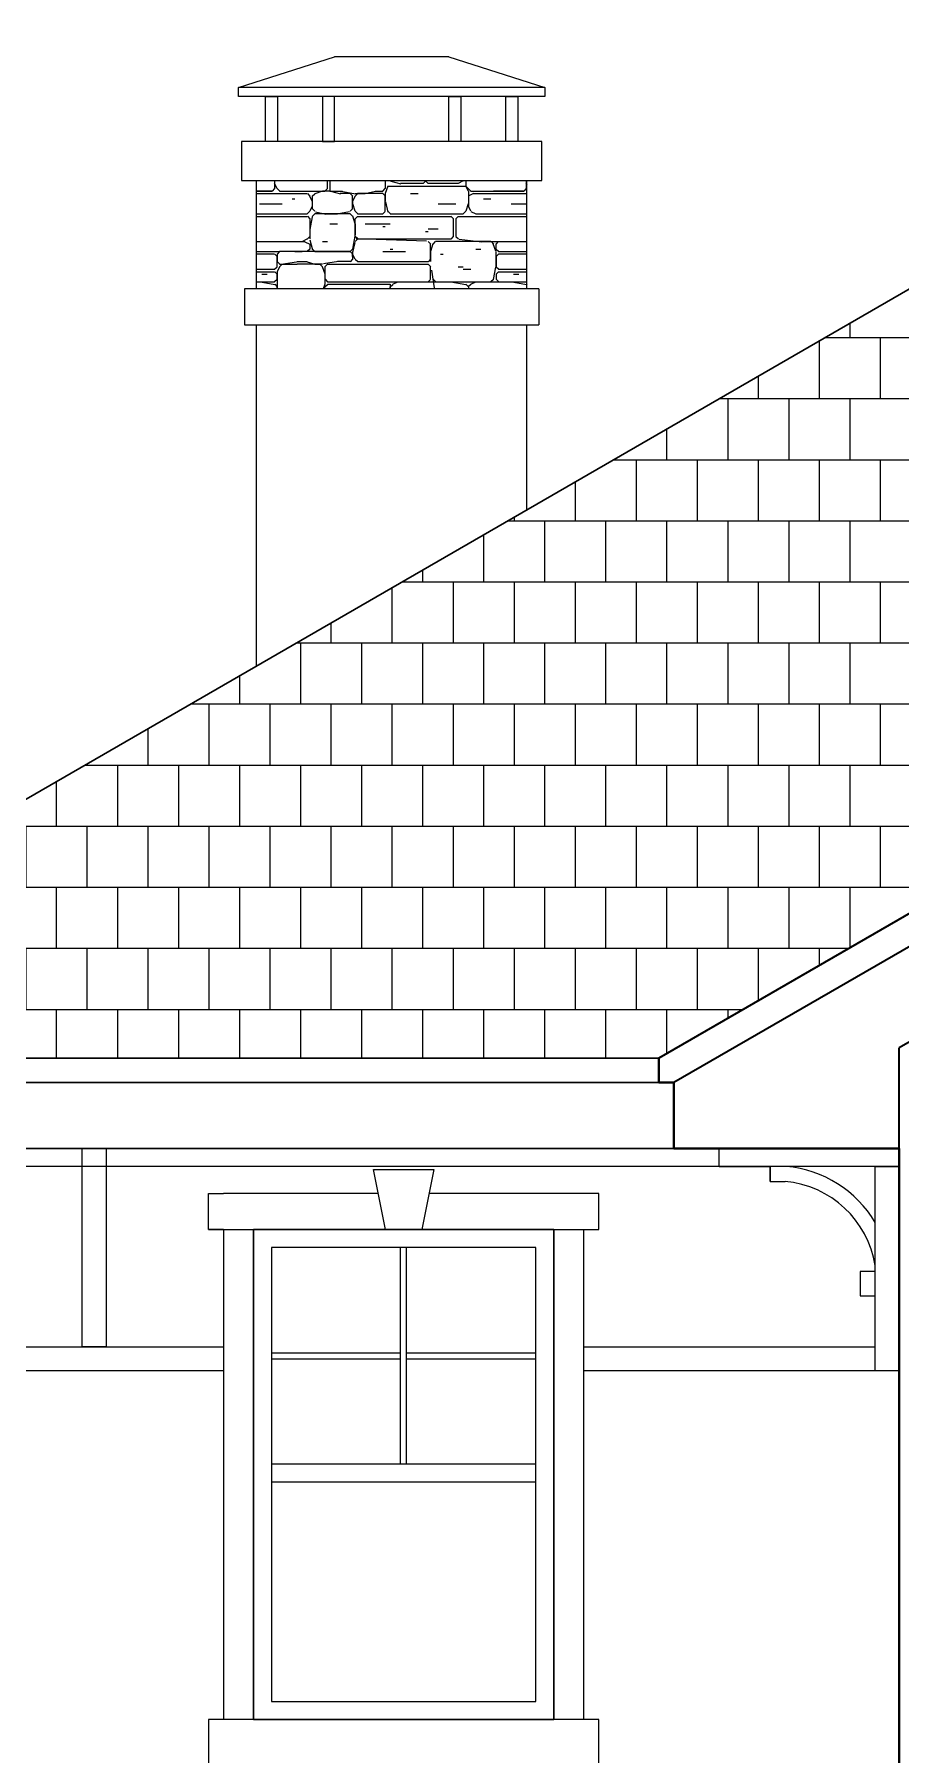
# Model space of a CAD drawing. Extents: x -12289450 to -10763036, y -7834513 to -6150123.
# Drawn here: x -11259048 to -11257433, y -7792170 to -7788965 of the extents above; entities that cross this region are included whole.
import ezdxf

# ---------------------------------------------------------------- set-up
doc = ezdxf.new("R2010")
doc.units = 0
doc.header["$LTSCALE"] = 25
doc.layers.add('008-ШТРИХОВКА', color=252, linetype='Continuous')
doc.layers.add('Крыши', color=7, linetype='Continuous')
for name, color, linetype, lineweight in [('RAZMER', 7, 'Continuous', 9), ('Двери демонтаж', 15, 'Continuous', 9), ('СТЕНЫ', 5, 'Continuous', 40)]:
    doc.layers.add(name, color=color, linetype=linetype, lineweight=lineweight)

msp = doc.modelspace()

# ---------------------------------------------------------------- hatches: boundary and pattern name
at = {"layer": '008-ШТРИХОВКА', "lineweight": 18, "ltscale": 3}
h = msp.add_hatch(dxfattribs=at)
h.set_pattern_fill('AR-B88', color=256, scale=0.56)
h.set_pattern_definition([(0, (-5054498.04, -3568302.02), (0, 113.792), []), (90, (-5054498.037, -3568302.023), (-56.896, 113.792), [113.792, -113.792])])
h.paths.add_polyline_path([(-11256078.3, -7788965.2), (-11256030.2, -7788965.2), (-11255996.8, -7788965.2), (-11255924.7, -7788965.7), (-11252619.8, -7790872.8), (-11255307.8, -7790872.8), (-11256045.7, -7790446.8), (-11256595.8, -7790129.1), (-11257883.8, -7790872.8), (-11258808.3, -7790872.8), (-11259899.8, -7790872.8), (-11257330.6, -7789389.4), (-11256595.8, -7788965.2), (-11256496.5, -7788965.2), (-11256353.2, -7788965.2), (-11256259.8, -7788965.2), (-11256150.8, -7788965.2)])
at = {"layer": 'RAZMER', "lineweight": 0, "ltscale": 4}
h = msp.add_hatch(dxfattribs=at)
h.set_pattern_fill('DSLSTN', color=251, scale=168, style=0, pattern_type=2)
h.set_pattern_definition([(180, (-4780090.76, -3833793.1), (-6e-14, -469.224), [103.22928, -365.99472]), (0, (-4780545.9, -3833811.87), (0, 469.224), [60.99912, -408.22488]), (0, (-4780484.9, -3833835.33), (0, 469.224), [32.84568, -436.37832]), (315, (-4780489.6, -3833830.64), (469.22399, -1e-13), [6.635831, -656.947116]), (270, (-4780489.6, -3833825.95), (469.224, -9e-14), [4.69224, -464.53176]), (270, (-4780489.6, -3833816.56), (469.224, -9e-14), [9.38448, -459.83952]), (225, (-4780484.9, -3833811.87), (-7e-14, -469.22399), [6.635831, -656.947116]), (180, (-4780353.5, -3833811.87), (-6e-14, -469.224), [131.38272, -337.84128]), (135, (-4780348.83, -3833816.56), (-469.22399, 4e-14), [6.635831, -656.947116]), (90, (-4780348.83, -3833821.25), (-469.224, 3e-14), [4.69224, -464.53176]), (180, (-4780353.5, -3833544.4), (-6e-14, -469.224), [197.07408, -272.14992]), (180, (-4780395.75, -3833638.26), (-6e-14, -469.224), [89.15256, -380.07144]), (180, (-4780287.83, -3833427.1), (-6e-14, -469.224), [192.38184, -276.84216]), (225, (-4780212.76, -3833680.5), (-7e-14, -469.22399), [6.635831, -656.947116]), (315, (-4780212.76, -3833680.5), (469.22399, -1e-13), [6.635831, -656.947116]), (45, (-4780344.14, -3833511.57), (4e-14, 469.22399), [6.635831, -656.947116]), (0, (-4780480.2, -3833511.57), (0, 469.224), [136.07496, -333.14904]), (135, (-4780198.68, -3833577.26), (-469.22399, 4e-14), [6.635831, -656.947116]), (180, (-4780123.6, -3833577.26), (-6e-14, -469.224), [75.07584, -394.14816]), (225, (-4780278.45, -3833581.95), (-7e-14, -469.22399), [6.635831, -656.947116]), (180, (-4780118.9, -3833581.95), (-6e-14, -469.224), [159.53616, -309.68784]), (0, (-4780517.75, -3833854.1), (0, 469.224), [9.38448, -459.83952]), (0, (-4780461.44, -3833591.34), (0, 469.224), [4.69224, -464.53176]), (0, (-4780545.9, -3833567.87), (0, 469.224), [28.15344, -441.07056]), (0, (-4780560, -3833558.5), (0, 469.224), [9.38448, -459.83952]), (0, (-4780142.37, -3833492.8), (0, 469.224), [18.76896, -450.45504]), (0, (-4780133, -3833488.1), (0, 469.224), [37.53792, -431.68608]), (0, (-4780461.44, -3833713.33), (0, 469.224), [4.69224, -464.53176]), (0, (-4780522.44, -3833722.7), (0, 469.224), [42.23016, -426.99384]), (0, (-4780574.06, -3833713.33), (0, 469.224), [14.07672, -455.14728]), (0, (-4780151.76, -3833840.02), (0, 469.224), [9.38448, -459.83952]), (0, (-4780142.37, -3833844.7), (0, 469.224), [14.07672, -455.14728]), (0, (-4780184.6, -3833816.56), (0, 469.224), [4.69224, -464.53176]), (0, (-4780118.9, -3833807.2), (0, 469.224), [9.38448, -459.83952]), (0, (-4780405.14, -3833793.1), (0, 469.224), [9.38448, -459.83952]), (0, (-4780391.06, -3833760.26), (0, 469.224), [14.07672, -455.14728]), (0, (-4780278.45, -3833807.2), (0, 469.224), [4.69224, -464.53176]), (0, (-4780292.5, -3833811.87), (0, 469.224), [42.23016, -426.99384]), (0, (-4780212.76, -3833774.33), (0, 469.224), [4.69224, -464.53176]), (0, (-4780208.06, -3833769.64), (0, 469.224), [18.76896, -450.45504]), (0, (-4780292.5, -3833764.95), (0, 469.224), [4.69224, -464.53176]), (0, (-4780325.37, -3833760.26), (0, 469.224), [46.9224, -422.3016]), (0, (-4780189.3, -3833722.7), (0, 469.224), [32.84568, -436.37832]), (0, (-4780240.9, -3833703.95), (0, 469.224), [14.07672, -455.14728]), (0, (-4780367.6, -3833666.4), (0, 469.224), [4.69224, -464.53176]), (0, (-4780320.7, -3833657.03), (0, 469.224), [9.38448, -459.83952]), (0, (-4780316, -3833652.33), (0, 469.224), [9.38448, -459.83952]), (0, (-4780447.37, -3833436.5), (0, 469.224), [4.69224, -464.53176]), (0, (-4780447.37, -3833464.64), (0, 469.224), [28.15344, -441.07056]), (0, (-4780362.9, -3833445.88), (0, 469.224), [9.38448, -459.83952]), (0, (-4780353.5, -3833441.2), (0, 469.224), [37.53792, -431.68608]), (0, (-4780395.75, -3833535.03), (0, 469.224), [9.38448, -459.83952]), (0, (-4780499, -3833525.64), (0, 469.224), [14.07672, -455.14728]), (0, (-4780503.67, -3833520.95), (0, 469.224), [60.99912, -408.22488]), (0, (-4780231.52, -3833544.4), (0, 469.224), [4.69224, -464.53176]), (0, (-4780306.6, -3833535.03), (0, 469.224), [4.69224, -464.53176]), (0, (-4780297.2, -3833539.7), (0, 469.224), [14.07672, -455.14728]), (0, (-4780170.53, -3833610.1), (0, 469.224), [23.4612, -445.7628]), (0, (-4780189.3, -3833605.4), (0, 469.224), [23.4612, -445.7628]), (0, (-4780269.06, -3833614.8), (0, 469.224), [9.38448, -459.83952]), (0, (-4780255, -3833591.34), (0, 469.224), [9.38448, -459.83952]), (0, (-4780259.7, -3833586.64), (0, 469.224), [9.38448, -459.83952]), (0, (-4780353.5, -3833624.2), (0, 469.224), [14.07672, -455.14728]), (0, (-4780423.9, -3833619.5), (0, 469.224), [9.38448, -459.83952]), (0, (-4780428.6, -3833624.2), (0, 469.224), [9.38448, -459.83952]), (0, (-4780466.14, -3833614.8), (0, 469.224), [9.38448, -459.83952]), (270, (-4780489.6, -3833380.2), (469.224, -9e-14), [42.23016, -426.99384]), (243.43495, (-4780484.9, -3833370.8), (1.7e-05, -469.2239954), [10.492168, -1038.72458]), (251.56505, (-4780400.44, -3833403.65), (-3.8e-06, -469.2239928), [14.838167, -1468.978392]), (270, (-4780400.44, -3833384.88), (469.224, -9e-14), [18.76896, -450.45504]), (288.43495, (-4780405.14, -3833370.8), (469.224025, -938.4479968), [14.838167, -1468.978392]), (333.43495, (-4780597.52, -3833736.8), (469.2239954, 1.7e-05), [10.492168, -1038.72458]), (296.56505, (-4780602.21, -3833727.4), (469.224001, -469.22402), [10.492168, -1038.72458]), (270, (-4780602.2, -3833708.64), (469.224, -9e-14), [18.76896, -450.45504]), (206.56505, (-4780592.83, -3833703.95), (-469.22402, -469.224001), [10.492168, -1038.72458]), (26.565051, (-4780597.52, -3833403.65), (469.224012, 469.224009), [10.492168, -1038.72458]), (348.69007, (-4780592.83, -3833441.18), (469.2239957, 2.19e-05), [23.925826, -2368.656528]), (333.43495, (-4780602.21, -3833436.5), (469.2239954, 1.7e-05), [10.492168, -1038.72458]), (270, (-4780602.2, -3833408.34), (469.224, -9e-14), [28.15344, -441.07056]), (225, (-4780597.52, -3833403.65), (-7e-14, -469.22399), [6.635831, -656.947116]), (0, (-4780597.5, -3833699.26), (0, 469.224), [98.53704, -370.68696]), (315, (-4780606.9, -3833689.87), (469.22399, -1e-13), [13.271658, -650.311284]), (270, (-4780606.9, -3833661.7), (469.224, -9e-14), [28.15344, -441.07056]), (243.43495, (-4780602.21, -3833652.33), (1.7e-05, -469.2239954), [10.492168, -1038.72458]), (225, (-4780597.52, -3833647.64), (-7e-14, -469.22399), [6.635831, -656.947116]), (194.03624, (-4780578.75, -3833642.95), (-1407.6720428, -469.22392), [19.346603, -1915.313568]), (0, (-4780395.75, -3833638.26), (0, 469.224), [9.38448, -459.83952]), (0, (-4780522.44, -3833844.7), (0, 469.224), [23.4612, -445.7628]), (0, (-4780545.9, -3833849.4), (0, 469.224), [51.61464, -417.60936]), (45, (-4780545.9, -3833483.4), (4e-14, 469.22399), [13.271658, -650.311284]), (90, (-4780545.9, -3833502.2), (-469.224, 3e-14), [18.76896, -450.45504]), (135, (-4780541.2, -3833506.87), (-469.22399, 4e-14), [6.635831, -656.947116]), (116.56505, (-4780484.9, -3833488.1), (-469.224001, 469.22402), [10.492168, -1038.72458]), (90, (-4780484.9, -3833497.5), (-469.224, 3e-14), [9.38448, -459.83952]), (63.434949, (-4780489.6, -3833506.87), (-9e-06, 469.2239954), [10.492168, -1038.72458]), (288.43495, (-4780189.3, -3833492.8), (469.224025, -938.4479968), [14.838167, -1468.978392]), (270, (-4780189.3, -3833488.1), (469.224, -9e-14), [4.69224, -464.53176]), (243.43495, (-4780184.6, -3833478.72), (1.7e-05, -469.2239954), [10.492168, -1038.72458]), (251.56505, (-4780132.99, -3833722.72), (-3.8e-06, -469.2239928), [14.838167, -1468.978392]), (270, (-4780133, -3833699.26), (469.224, -9e-14), [23.4612, -445.7628]), (296.56505, (-4780137.68, -3833689.87), (469.224001, -469.22402), [10.492168, -1038.72458]), (288.43495, (-4780348.83, -3833722.72), (469.224025, -938.4479968), [14.838167, -1468.978392]), (270, (-4780348.83, -3833718.03), (469.224, -9e-14), [4.69224, -464.53176]), (243.43495, (-4780344.14, -3833708.64), (1.7e-05, -469.2239954), [10.492168, -1038.72458]), (243.43495, (-4780423.9, -3833727.4), (1.7e-05, -469.2239954), [10.492168, -1038.72458]), (270, (-4780423.9, -3833718.03), (469.224, -9e-14), [9.38448, -459.83952]), (296.56505, (-4780428.6, -3833708.64), (469.224001, -469.22402), [10.492168, -1038.72458]), (315, (-4780348.83, -3833488.1), (469.22399, -1e-13), [13.271658, -650.311284]), (63.434949, (-4780428.6, -3833586.64), (-9e-06, 469.2239954), [10.492168, -1038.72458]), (90, (-4780428.6, -3833596.03), (-469.224, 3e-14), [9.38448, -459.83952]), (135, (-4780419.2, -3833605.4), (-469.22399, 4e-14), [13.271658, -650.311284]), (90, (-4780109.53, -3833628.87), (-469.224, 3e-14), [42.23016, -426.99384]), (45, (-4780114.22, -3833633.57), (4e-14, 469.22399), [6.635831, -656.947116]), (270, (-4780137.7, -3833642.95), (469.224, -9e-14), [32.84568, -436.37832]), (270, (-4780212.76, -3833642.95), (469.224, -9e-14), [37.53792, -431.68608]), (108.43495, (-4780081.37, -3833811.87), (-469.224025, 938.4479968), [14.838167, -1468.978392]), (90, (-4780081.37, -3833840.02), (-469.224, 3e-14), [28.15344, -441.07056]), (78.690068, (-4780086.065, -3833863.485), (-5.5e-06, 469.2239957), [23.925826, -2368.656528]), (278.1301, (-4780203.37, -3833830.64), (469.22387533, -2815.34394203), [33.179148, -3284.735664]), (270, (-4780203.37, -3833811.87), (469.224, -9e-14), [18.76896, -450.45504]), (251.56505, (-4780198.68, -3833797.8), (-3.8e-06, -469.2239928), [14.838167, -1468.978392]), (333.43495, (-4780437.98, -3833793.1), (469.2239954, 1.7e-05), [10.492168, -1038.72458]), (180, (-4780433.3, -3833811.87), (-6e-14, -469.224), [32.84568, -436.37832]), (0, (-4780484.9, -3833610.1), (0, 469.224), [192.38184, -276.84216]), (180, (-4780405.14, -3833835.33), (-6e-14, -469.224), [46.9224, -422.3016]), (189.46232, (-4780376.98, -3833830.64), (-2346.119932, -469.2238967), [28.541784, -2825.636352]), (180, (-4780353.5, -3833830.64), (-6e-14, -469.224), [23.4612, -445.7628]), (0, (-4780391.06, -3833811.87), (0, 469.224), [14.07672, -455.14728]), (0, (-4780456.75, -3833811.87), (0, 469.224), [14.07672, -455.14728]), (180, (-4780536.5, -3833642.95), (-6e-14, -469.224), [42.23016, -426.99384]), (90, (-4780489.6, -3833638.26), (-469.224, 3e-14), [28.15344, -441.07056]), (63.434949, (-4780494.3, -3833647.64), (-9e-06, 469.2239954), [10.492168, -1038.72458]), (0, (-4780508.37, -3833647.64), (0, 469.224), [14.07672, -455.14728]), (350.53768, (-4780536.52, -3833642.95), (469.2239954, 2.03e-05), [28.541784, -2825.636352]), (0, (-4780522.44, -3833647.64), (0, 469.224), [23.4612, -445.7628]), (350.53768, (-4780550.6, -3833642.95), (469.2239954, 2.03e-05), [28.541784, -2825.636352]), (350.53768, (-4780165.83, -3833398.95), (469.2239954, 2.03e-05), [28.541784, -2825.636352]), (0, (-4780264.37, -3833398.95), (0, 469.224), [98.53704, -370.68696]), (26.565051, (-4780273.75, -3833403.65), (469.224012, 469.224009), [10.492168, -1038.72458]), (0, (-4780395.75, -3833403.65), (0, 469.224), [117.306, -351.918]), (0, (-4780419.2, -3833366.1), (0, 469.224), [9.38448, -459.83952]), (341.56505, (-4780433.29, -3833361.42), (469.2239928, -3.8e-06), [14.838167, -1468.978392]), (0, (-4780452.06, -3833361.4), (0, 469.224), [18.76896, -450.45504]), (9.4623222, (-4780480.21, -3833366.11), (2346.119914, 469.2239868), [28.541784, -2825.636352]), (348.69007, (-4780517.75, -3833398.95), (469.2239957, 2.19e-05), [23.925826, -2368.656528]), (0, (-4780588.13, -3833398.95), (0, 469.224), [70.3836, -398.8404]), (8.1301023, (-4780527.135, -3833445.876), (2815.3439232, 469.22398835), [33.179148, -3284.735664]), (0, (-4780569.37, -3833445.88), (0, 469.224), [42.23016, -426.99384]), (281.30993, (-4780489.6, -3833455.26), (469.2239304, -1876.8960738), [23.925826, -2368.656528]), (270, (-4780489.6, -3833441.2), (469.224, -9e-14), [14.07672, -455.14728]), (243.43495, (-4780484.9, -3833431.8), (1.7e-05, -469.2239954), [10.492168, -1038.72458]), (0, (-4780334.75, -3833422.4), (0, 469.224), [28.15344, -441.07056]), (0, (-4780452.06, -3833422.4), (0, 469.224), [23.4612, -445.7628]), (0, (-4780297.2, -3833483.4), (0, 469.224), [9.38448, -459.83952]), (9.4623222, (-4780325.37, -3833488.106), (2346.119914, 469.2239868), [28.541784, -2825.636352]), (0, (-4780438, -3833488.1), (0, 469.224), [112.61376, -356.61024]), (0, (-4780438, -3833488.1), (0, 469.224), [32.84568, -436.37832]), (353.65981, (-4780480.213, -3833483.414), (469.2239883, 1.69e-05), [42.49004, -4206.514032]), (180, (-4780123.6, -3833469.34), (-6e-14, -469.224), [154.84392, -314.38008]), (0, (-4780278.45, -3833445.88), (0, 469.224), [154.84392, -314.38008]), (0, (-4780198.7, -3833544.4), (0, 469.224), [103.22928, -365.99472]), (0, (-4780198.7, -3833516.26), (0, 469.224), [103.22928, -365.99472]), (0, (-4780264.37, -3833516.26), (0, 469.224), [65.69136, -403.53264]), (333.43495, (-4780273.75, -3833511.57), (469.2239954, 1.7e-05), [10.492168, -1038.72458]), (348.69007, (-4780217.45, -3833469.34), (469.2239957, 2.19e-05), [23.925826, -2368.656528]), (14.036243, (-4780273.75, -3833474.03), (1407.6720182, 469.2239937), [19.346603, -1915.313568]), (180, (-4780428.6, -3833633.57), (-6e-14, -469.224), [37.53792, -431.68608]), (0, (-4780550.6, -3833516.26), (0, 469.224), [197.07408, -272.14992]), (0, (-4780405.14, -3833549.1), (0, 469.224), [28.15344, -441.07056]), (0, (-4780480.2, -3833605.4), (0, 469.224), [46.9224, -422.3016]), (165.96376, (-4780550.6, -3833610.1), (-469.2239836, -3.41e-05), [19.346603, -1915.313568]), (180, (-4780517.75, -3833610.1), (-6e-14, -469.224), [32.84568, -436.37832]), (187.12502, (-4780480.213, -3833605.41), (-3284.56800684, -469.22421158), [37.83005, -3745.174776]), (0, (-4780569.37, -3833549.1), (0, 469.224), [136.07496, -333.14904]), (0, (-4780395.75, -3833868.2), (0, 469.224), [187.6896, -281.5344]), (0, (-4780250.3, -3833830.64), (0, 469.224), [23.4612, -445.7628]), (0, (-4780395.75, -3833835.33), (0, 469.224), [187.6896, -281.5344]), (296.56505, (-4780348.83, -3833816.56), (469.224001, -469.22402), [10.492168, -1038.72458]), (270, (-4780348.83, -3833811.87), (469.224, -9e-14), [4.69224, -464.53176]), (255.96376, (-4780344.14, -3833793.1), (3.41e-05, -469.2239836), [19.346603, -1915.313568]), (0, (-4780339.45, -3833788.4), (0, 469.224), [173.61288, -295.61112]), (284.03624, (-4780287.83, -3833718.03), (469.22392, -1407.6720428), [19.346603, -1915.313568]), (270, (-4780287.83, -3833703.95), (469.224, -9e-14), [14.07672, -455.14728]), (251.56505, (-4780283.14, -3833689.87), (-3.8e-06, -469.2239928), [14.838167, -1468.978392]), (0, (-4780339.45, -3833746.2), (0, 469.224), [173.61288, -295.61112]), (180, (-4780151.76, -3833685.2), (-6e-14, -469.224), [56.30688, -412.91712]), (206.56505, (-4780142.37, -3833680.49), (-469.22402, -469.224001), [10.492168, -1038.72458]), (315, (-4780287.83, -3833671.1), (469.22399, -1e-13), [6.635831, -656.947116]), (270, (-4780287.83, -3833661.7), (469.224, -9e-14), [9.38448, -459.83952]), (243.43495, (-4780283.14, -3833642.95), (1.7e-05, -469.2239954), [10.492168, -1038.72458]), (135, (-4780212.76, -3833647.64), (-469.22399, 4e-14), [13.271658, -650.311284]), (165.96376, (-4780259.68, -3833685.18), (-469.2239836, -3.41e-05), [19.346603, -1915.313568]), (180, (-4780217.45, -3833685.2), (-6e-14, -469.224), [42.23016, -426.99384]), (0, (-4780283.14, -3833689.87), (0, 469.224), [145.45944, -323.76456]), (26.565051, (-4780442.68, -3833793.1), (469.224012, 469.224009), [10.492168, -1038.72458]), (0, (-4780461.44, -3833793.1), (0, 469.224), [18.76896, -450.45504]), (0, (-4780578.75, -3833793.1), (0, 469.224), [46.9224, -422.3016]), (353.65981, (-4780620.98, -3833788.41), (469.2239883, 1.69e-05), [42.49004, -4206.514032]), (0, (-4780621, -3833746.2), (0, 469.224), [187.6896, -281.5344]), (0, (-4780588.13, -3833741.5), (0, 469.224), [154.84392, -314.38008]), (0, (-4780592.83, -3833703.95), (0, 469.224), [159.53616, -309.68784]), (260.53768, (-4780344.14, -3833779.025), (2.03e-05, -469.2239954), [28.541784, -2825.636352]), (270, (-4780344.14, -3833760.26), (469.224, -9e-14), [18.76896, -450.45504]), (288.43495, (-4780348.83, -3833746.18), (469.224025, -938.4479968), [14.838167, -1468.978392]), (284.03624, (-4780428.6, -3833788.41), (469.22392, -1407.6720428), [19.346603, -1915.313568]), (270, (-4780428.6, -3833769.64), (469.224, -9e-14), [18.76896, -450.45504]), (258.69007, (-4780423.91, -3833746.18), (2.19e-05, -469.2239957), [23.925826, -2368.656528]), (45, (-4780353.52, -3833736.8), (4e-14, 469.22399), [6.635831, -656.947116]), (11.309932, (-4780376.98, -3833741.49), (1876.8960574, 469.223996), [23.925826, -2368.656528]), (0, (-4780400.44, -3833741.5), (0, 469.224), [23.4612, -445.7628]), (345.96376, (-4780419.21, -3833736.8), (469.2239836, 3.41e-05), [19.346603, -1915.313568]), (198.43495, (-4780405.14, -3833699.26), (-938.4479968, -469.224025), [14.838167, -1468.978392]), (180, (-4780391.06, -3833699.26), (-6e-14, -469.224), [14.07672, -455.14728]), (165.96376, (-4780372.29, -3833703.95), (-469.2239836, -3.41e-05), [19.346603, -1915.313568]), (180, (-4780353.5, -3833703.95), (-6e-14, -469.224), [18.76896, -450.45504]), (0, (-4780405.14, -3833699.26), (0, 469.224), [4.69224, -464.53176]), (0, (-4780484.9, -3833699.26), (0, 469.224), [84.46032, -384.76368]), (345.96376, (-4780419.21, -3833657.03), (469.2239836, 3.41e-05), [19.346603, -1915.313568]), (0, (-4780461.44, -3833657.03), (0, 469.224), [42.23016, -426.99384]), (11.309932, (-4780484.905, -3833661.72), (1876.8960574, 469.223996), [23.925826, -2368.656528]), (296.56505, (-4780494.3, -3833685.18), (469.224001, -469.22402), [10.492168, -1038.72458]), (270, (-4780494.3, -3833680.5), (469.224, -9e-14), [4.69224, -464.53176]), (251.56505, (-4780489.6, -3833666.41), (-3.8e-06, -469.2239928), [14.838167, -1468.978392]), (270, (-4780391.06, -3833642.95), (469.224, -9e-14), [56.30688, -412.91712]), (351.8699, (-4780428.6, -3833633.565), (469.22399433, 2.213e-05), [33.179148, -3284.735664]), (0, (-4780452.06, -3833633.57), (0, 469.224), [23.4612, -445.7628]), (0, (-4780306.6, -3833699.26), (0, 469.224), [14.07672, -455.14728]), (14.036243, (-4780325.37, -3833703.95), (1407.6720182, 469.2239937), [19.346603, -1915.313568]), (0, (-4780344.14, -3833703.95), (0, 469.224), [18.76896, -450.45504]), (348.69007, (-4780367.6, -3833699.26), (469.2239957, 2.19e-05), [23.925826, -2368.656528]), (0, (-4780391.06, -3833699.26), (0, 469.224), [23.4612, -445.7628]), (180, (-4780292.5, -3833638.26), (-6e-14, -469.224), [93.8448, -375.3792]), (14.036243, (-4780132.99, -3833638.26), (1407.6720182, 469.2239937), [19.346603, -1915.313568]), (0, (-4780250.3, -3833638.26), (0, 469.224), [117.306, -351.918]), (243.43495, (-4780203.37, -3833558.49), (1.7e-05, -469.2239954), [10.492168, -1038.72458]), (270, (-4780203.37, -3833544.4), (469.224, -9e-14), [14.07672, -455.14728]), (281.30993, (-4780208.06, -3833520.95), (469.2239304, -1876.8960738), [23.925826, -2368.656528]), (296.56505, (-4780348.83, -3833558.49), (469.224001, -469.22402), [10.492168, -1038.72458]), (270, (-4780348.83, -3833535.03), (469.224, -9e-14), [23.4612, -445.7628]), (251.56505, (-4780344.14, -3833520.95), (-3.8e-06, -469.2239928), [14.838167, -1468.978392]), (0, (-4780344.14, -3833520.95), (0, 469.224), [136.07496, -333.14904]), (0, (-4780339.45, -3833572.57), (0, 469.224), [126.69048, -342.53352]), (26.565051, (-4780123.6, -3833577.26), (469.224012, 469.224009), [10.492168, -1038.72458]), (333.43495, (-4780118.9, -3833581.95), (469.2239954, 1.7e-05), [10.492168, -1038.72458]), (90, (-4780283.14, -3833591.34), (-469.224, 3e-14), [4.69224, -464.53176]), (75.963757, (-4780287.83, -3833610.1), (-9.5e-06, 469.2239836), [19.346603, -1915.313568]), (90, (-4780287.83, -3833638.26), (-469.224, 3e-14), [28.15344, -441.07056]), (0, (-4780423.9, -3833577.26), (0, 469.224), [131.38272, -337.84128]), (0, (-4780405.14, -3833572.57), (0, 469.224), [23.4612, -445.7628]), (180, (-4780353.5, -3833572.57), (-6e-14, -469.224), [70.3836, -398.8404]), (225, (-4780348.83, -3833567.87), (-7e-14, -469.22399), [6.635831, -656.947116]), (270, (-4780348.83, -3833553.8), (469.224, -9e-14), [14.07672, -455.14728]), (315, (-4780353.52, -3833549.1), (469.22399, -1e-13), [6.635831, -656.947116]), (0, (-4780423.9, -3833549.1), (0, 469.224), [70.3836, -398.8404]), (45, (-4780428.6, -3833553.8), (4e-14, 469.22399), [6.635831, -656.947116]), (90, (-4780428.6, -3833567.87), (-469.224, 3e-14), [14.07672, -455.14728]), (135, (-4780423.9, -3833572.57), (-469.22399, 4e-14), [6.635831, -656.947116]), (26.565051, (-4780301.9, -3833638.26), (469.224012, 469.224009), [10.492168, -1038.72458]), (0, (-4780325.37, -3833638.26), (0, 469.224), [23.4612, -445.7628]), (0, (-4780484.9, -3833633.57), (0, 469.224), [18.76896, -450.45504]), (180, (-4780292.5, -3833605.4), (-6e-14, -469.224), [126.69048, -342.53352]), (180, (-4780114.2, -3833549.1), (-6e-14, -469.224), [84.46032, -384.76368]), (225, (-4780348.83, -3833825.95), (-7e-14, -469.22399), [6.635831, -656.947116]), (45, (-4780494.3, -3833844.7), (4e-14, 469.22399), [6.635831, -656.947116]), (315, (-4780494.3, -3833816.56), (469.22399, -1e-13), [6.635831, -656.947116]), (45, (-4780550.6, -3833821.25), (4e-14, 469.22399), [6.635831, -656.947116]), (315, (-4780550.6, -3833840.02), (469.22399, -1e-13), [6.635831, -656.947116]), (45, (-4780550.6, -3833854.1), (4e-14, 469.22399), [6.635831, -656.947116]), (315, (-4780550.6, -3833863.5), (469.22399, -1e-13), [6.635831, -656.947116]), (225, (-4780489.6, -3833863.5), (-7e-14, -469.22399), [6.635831, -656.947116]), (315, (-4780494.3, -3833849.4), (469.22399, -1e-13), [6.635831, -656.947116]), (315, (-4780400.44, -3833863.5), (469.22399, -1e-13), [6.635831, -656.947116]), (45, (-4780400.44, -3833840.02), (4e-14, 469.22399), [6.635831, -656.947116]), (225, (-4780086.06, -3833863.5), (-7e-14, -469.22399), [6.635831, -656.947116]), (315, (-4780090.76, -3833793.1), (469.22399, -1e-13), [6.635831, -656.947116]), (45, (-4780198.68, -3833797.8), (4e-14, 469.22399), [6.635831, -656.947116]), (315, (-4780198.68, -3833863.5), (469.22399, -1e-13), [6.635831, -656.947116]), (225, (-4780203.37, -3833863.5), (-7e-14, -469.22399), [6.635831, -656.947116]), (315, (-4780208.06, -3833835.33), (469.22399, -1e-13), [6.635831, -656.947116]), (225, (-4780203.37, -3833825.95), (-7e-14, -469.22399), [6.635831, -656.947116]), (315, (-4780208.06, -3833793.1), (469.22399, -1e-13), [6.635831, -656.947116]), (315, (-4780344.14, -3833825.95), (469.22399, -1e-13), [6.635831, -656.947116]), (45, (-4780344.14, -3833793.1), (4e-14, 469.22399), [6.635831, -656.947116]), (45, (-4780353.52, -3833811.87), (4e-14, 469.22399), [6.635831, -656.947116]), (315, (-4780423.9, -3833807.18), (469.22399, -1e-13), [6.635831, -656.947116]), (225, (-4780428.6, -3833807.18), (-7e-14, -469.22399), [6.635831, -656.947116]), (315, (-4780550.6, -3833807.18), (469.22399, -1e-13), [6.635831, -656.947116]), (45, (-4780550.6, -3833797.8), (4e-14, 469.22399), [6.635831, -656.947116]), (135, (-4780339.45, -3833788.4), (-469.22399, 4e-14), [6.635831, -656.947116]), (225, (-4780161.14, -3833783.72), (-7e-14, -469.22399), [6.635831, -656.947116]), (315, (-4780165.83, -3833746.18), (469.22399, -1e-13), [6.635831, -656.947116]), (45, (-4780344.14, -3833750.87), (4e-14, 469.22399), [6.635831, -656.947116]), (315, (-4780353.52, -3833741.5), (469.22399, -1e-13), [6.635831, -656.947116]), (315, (-4780353.52, -3833703.95), (469.22399, -1e-13), [6.635831, -656.947116]), (45, (-4780423.9, -3833708.64), (4e-14, 469.22399), [6.635831, -656.947116]), (315, (-4780423.9, -3833732.1), (469.22399, -1e-13), [6.635831, -656.947116]), (45, (-4780423.9, -3833746.18), (4e-14, 469.22399), [6.635831, -656.947116]), (225, (-4780428.6, -3833783.72), (-7e-14, -469.22399), [6.635831, -656.947116]), (315, (-4780625.67, -3833783.72), (469.22399, -1e-13), [6.635831, -656.947116]), (225, (-4780620.98, -3833746.18), (-7e-14, -469.22399), [6.635831, -656.947116]), (315, (-4780433.3, -3833746.18), (469.22399, -1e-13), [6.635831, -656.947116]), (225, (-4780428.6, -3833736.8), (-7e-14, -469.22399), [6.635831, -656.947116]), (315, (-4780433.3, -3833703.95), (469.22399, -1e-13), [6.635831, -656.947116]), (225, (-4780494.3, -3833694.56), (-7e-14, -469.22399), [6.635831, -656.947116]), (315, (-4780498.98, -3833647.64), (469.22399, -1e-13), [6.635831, -656.947116]), (45, (-4780574.06, -3833614.8), (4e-14, 469.22399), [6.635831, -656.947116]), (315, (-4780574.06, -3833638.26), (469.22399, -1e-13), [6.635831, -656.947116]), (45, (-4780391.06, -3833642.95), (4e-14, 469.22399), [6.635831, -656.947116]), (45, (-4780400.44, -3833699.26), (4e-14, 469.22399), [6.635831, -656.947116]), (315, (-4780489.6, -3833694.56), (469.22399, -1e-13), [6.635831, -656.947116]), (45, (-4780489.6, -3833666.4), (4e-14, 469.22399), [6.635831, -656.947116]), (315, (-4780400.44, -3833661.72), (469.22399, -1e-13), [6.635831, -656.947116]), (225, (-4780391.06, -3833652.33), (-7e-14, -469.22399), [6.635831, -656.947116]), (315, (-4780395.75, -3833638.26), (469.22399, -1e-13), [6.635831, -656.947116]), (315, (-4780489.6, -3833652.33), (469.22399, -1e-13), [6.635831, -656.947116]), (45, (-4780489.6, -3833642.95), (4e-14, 469.22399), [6.635831, -656.947116]), (315, (-4780489.6, -3833628.87), (469.22399, -1e-13), [6.635831, -656.947116]), (45, (-4780489.6, -3833614.8), (4e-14, 469.22399), [6.635831, -656.947116]), (315, (-4780292.52, -3833610.1), (469.22399, -1e-13), [6.635831, -656.947116]), (225, (-4780287.83, -3833628.87), (-7e-14, -469.22399), [6.635831, -656.947116]), (315, (-4780292.52, -3833638.26), (469.22399, -1e-13), [6.635831, -656.947116]), (45, (-4780292.52, -3833699.26), (4e-14, 469.22399), [6.635831, -656.947116]), (45, (-4780292.52, -3833741.5), (4e-14, 469.22399), [6.635831, -656.947116]), (315, (-4780344.14, -3833736.8), (469.22399, -1e-13), [6.635831, -656.947116]), (45, (-4780344.14, -3833708.64), (4e-14, 469.22399), [6.635831, -656.947116]), (315, (-4780292.52, -3833703.95), (469.22399, -1e-13), [6.635831, -656.947116]), (135, (-4780278.45, -3833741.5), (-469.22399, 4e-14), [6.635831, -656.947116]), (225, (-4780137.68, -3833736.8), (-7e-14, -469.22399), [6.635831, -656.947116]), (315, (-4780283.14, -3833675.8), (469.22399, -1e-13), [6.635831, -656.947116]), (45, (-4780283.14, -3833642.95), (4e-14, 469.22399), [6.635831, -656.947116]), (45, (-4780142.37, -3833680.5), (4e-14, 469.22399), [6.635831, -656.947116]), (45, (-4780212.76, -3833642.95), (4e-14, 469.22399), [6.635831, -656.947116]), (315, (-4780142.37, -3833638.26), (469.22399, -1e-13), [6.635831, -656.947116]), (135, (-4780109.53, -3833553.8), (-469.22399, 4e-14), [6.635831, -656.947116]), (45, (-4780114.22, -3833572.57), (4e-14, 469.22399), [6.635831, -656.947116]), (225, (-4780287.83, -3833600.72), (-7e-14, -469.22399), [6.635831, -656.947116]), (315, (-4780292.52, -3833577.26), (469.22399, -1e-13), [6.635831, -656.947116]), (135, (-4780090.76, -3833520.95), (-469.22399, 4e-14), [6.635831, -656.947116]), (45, (-4780095.45, -3833544.4), (4e-14, 469.22399), [6.635831, -656.947116]), (315, (-4780203.37, -3833539.72), (469.22399, -1e-13), [6.635831, -656.947116]), (45, (-4780203.37, -3833520.95), (4e-14, 469.22399), [6.635831, -656.947116]), (45, (-4780203.37, -3833553.8), (4e-14, 469.22399), [6.635831, -656.947116]), (225, (-4780208.06, -3833567.87), (-7e-14, -469.22399), [6.635831, -656.947116]), (315, (-4780344.14, -3833567.87), (469.22399, -1e-13), [6.635831, -656.947116]), (225, (-4780428.6, -3833600.72), (-7e-14, -469.22399), [6.635831, -656.947116]), (315, (-4780574.06, -3833600.72), (469.22399, -1e-13), [6.635831, -656.947116]), (45, (-4780574.06, -3833553.8), (4e-14, 469.22399), [6.635831, -656.947116]), (315, (-4780433.3, -3833549.1), (469.22399, -1e-13), [6.635831, -656.947116]), (225, (-4780348.83, -3833539.72), (-7e-14, -469.22399), [6.635831, -656.947116]), (315, (-4780353.52, -3833516.26), (469.22399, -1e-13), [6.635831, -656.947116]), (315, (-4780555.3, -3833539.72), (469.22399, -1e-13), [6.635831, -656.947116]), (225, (-4780550.6, -3833516.26), (-7e-14, -469.22399), [6.635831, -656.947116]), (315, (-4780583.44, -3833464.64), (469.22399, -1e-13), [6.635831, -656.947116]), (45, (-4780583.44, -3833450.57), (4e-14, 469.22399), [6.635831, -656.947116]), (315, (-4780494.3, -3833403.65), (469.22399, -1e-13), [6.635831, -656.947116]), (225, (-4780489.6, -3833436.5), (-7e-14, -469.22399), [6.635831, -656.947116]), (315, (-4780494.3, -3833445.88), (469.22399, -1e-13), [6.635831, -656.947116]), (225, (-4780489.6, -3833464.64), (-7e-14, -469.22399), [6.635831, -656.947116]), (315, (-4780541.2, -3833506.87), (469.22399, -1e-13), [6.635831, -656.947116]), (225, (-4780489.6, -3833506.87), (-7e-14, -469.22399), [6.635831, -656.947116]), (315, (-4780494.3, -3833474.03), (469.22399, -1e-13), [6.635831, -656.947116]), (315, (-4780484.9, -3833506.87), (469.22399, -1e-13), [6.635831, -656.947116]), (45, (-4780484.9, -3833492.8), (4e-14, 469.22399), [6.635831, -656.947116]), (315, (-4780348.83, -3833488.1), (469.22399, -1e-13), [6.635831, -656.947116]), (315, (-4780339.45, -3833511.57), (469.22399, -1e-13), [6.635831, -656.947116]), (45, (-4780339.45, -3833492.8), (4e-14, 469.22399), [6.635831, -656.947116]), (225, (-4780278.45, -3833511.57), (-7e-14, -469.22399), [6.635831, -656.947116]), (315, (-4780283.14, -3833488.1), (469.22399, -1e-13), [6.635831, -656.947116]), (315, (-4780278.45, -3833506.87), (469.22399, -1e-13), [6.635831, -656.947116]), (225, (-4780189.3, -3833506.87), (-7e-14, -469.22399), [13.271658, -650.311284]), (315, (-4780184.6, -3833506.87), (469.22399, -1e-13), [6.635831, -656.947116]), (225, (-4780076.68, -3833506.87), (-7e-14, -469.22399), [6.635831, -656.947116]), (315, (-4780081.37, -3833474.03), (469.22399, -1e-13), [6.635831, -656.947116]), (45, (-4780184.6, -3833478.72), (4e-14, 469.22399), [6.635831, -656.947116]), (315, (-4780194, -3833474.03), (469.22399, -1e-13), [6.635831, -656.947116]), (45, (-4780278.45, -3833478.72), (4e-14, 469.22399), [6.635831, -656.947116]), (45, (-4780287.83, -3833483.4), (4e-14, 469.22399), [6.635831, -656.947116]), (315, (-4780484.9, -3833478.72), (469.22399, -1e-13), [6.635831, -656.947116]), (225, (-4780480.2, -3833427.1), (-7e-14, -469.22399), [6.635831, -656.947116]), (315, (-4780287.83, -3833427.1), (469.22399, -1e-13), [6.635831, -656.947116]), (225, (-4780278.45, -3833417.72), (-7e-14, -469.22399), [6.635831, -656.947116]), (315, (-4780400.44, -3833417.72), (469.22399, -1e-13), [6.635831, -656.947116]), (45, (-4780400.44, -3833408.34), (4e-14, 469.22399), [6.635831, -656.947116]), (45, (-4780409.83, -3833422.4), (4e-14, 469.22399), [6.635831, -656.947116]), (45, (-4780484.9, -3833370.8), (4e-14, 469.22399), [6.635831, -656.947116]), (315, (-4780409.83, -3833366.1), (469.22399, -1e-13), [6.635831, -656.947116]), (45, (-4780123.6, -3833469.34), (4e-14, 469.22399), [6.635831, -656.947116]), (315, (-4780283.14, -3833464.64), (469.22399, -1e-13), [6.635831, -656.947116]), (225, (-4780278.45, -3833445.88), (-7e-14, -469.22399), [6.635831, -656.947116]), (315, (-4780123.6, -3833445.88), (469.22399, -1e-13), [6.635831, -656.947116]), (45, (-4780137.68, -3833441.18), (4e-14, 469.22399), [6.635831, -656.947116]), (315, (-4780278.45, -3833436.5), (469.22399, -1e-13), [6.635831, -656.947116]), (45, (-4780278.45, -3833408.34), (4e-14, 469.22399), [6.635831, -656.947116]), (315, (-4780137.68, -3833403.65), (469.22399, -1e-13), [6.635831, -656.947116]), (270, (-4780625.67, -3833750.87), (469.224, -9e-14), [32.84568, -436.37832]), (270, (-4780489.6, -3833413.03), (469.224, -9e-14), [23.4612, -445.7628]), (270, (-4780283.14, -3833431.8), (469.224, -9e-14), [46.9224, -422.3016]), (270, (-4780278.45, -3833478.7), (469.224, -9e-14), [32.84568, -436.37832]), (90, (-4780189.3, -3833506.87), (-469.224, 3e-14), [28.15344, -441.07056]), (0, (-4780480.2, -3833488.1), (0, 469.224), [131.38272, -337.84128]), (90, (-4780484.9, -3833506.87), (-469.224, 3e-14), [14.07672, -455.14728]), (0, (-4780334.75, -3833488.1), (0, 469.224), [51.61464, -417.60936]), (270, (-4780278.45, -3833492.8), (469.224, -9e-14), [14.07672, -455.14728]), (90, (-4780339.45, -3833511.57), (-469.224, 3e-14), [18.76896, -450.45504]), (270, (-4780428.6, -3833553.8), (469.224, -9e-14), [46.9224, -422.3016]), (270, (-4780574.06, -3833553.8), (469.224, -9e-14), [46.9224, -422.3016]), (270, (-4780555.3, -3833520.95), (469.224, -9e-14), [18.76896, -450.45504]), (90, (-4780109.53, -3833567.87), (-469.224, 3e-14), [14.07672, -455.14728]), (270, (-4780203.37, -3833553.8), (469.224, -9e-14), [18.76896, -450.45504]), (90, (-4780090.76, -3833539.7), (-469.224, 3e-14), [18.76896, -450.45504]), (0, (-4780179.9, -3833474.03), (0, 469.224), [93.8448, -375.3792]), (270, (-4780076.7, -3833478.7), (469.224, -9e-14), [28.15344, -441.07056]), (0, (-4780536.5, -3833511.57), (0, 469.224), [42.23016, -426.99384]), (270, (-4780583.44, -3833450.57), (469.224, -9e-14), [14.07672, -455.14728]), (270, (-4780283.14, -3833450.57), (469.224, -9e-14), [14.07672, -455.14728]), (0, (-4780334.75, -3833516.26), (0, 469.224), [51.61464, -417.60936]), (180, (-4780494.3, -3833474.03), (-6e-14, -469.224), [42.23016, -426.99384]), (180, (-4780081.37, -3833474.03), (-6e-14, -469.224), [4.69224, -464.53176]), (180, (-4780081.37, -3833511.57), (-6e-14, -469.224), [4.69224, -464.53176]), (0, (-4780555.3, -3833469.34), (0, 469.224), [60.99912, -408.22488]), (90, (-4780489.6, -3833464.64), (-469.224, 3e-14), [14.07672, -455.14728]), (180, (-4780494.3, -3833445.88), (-6e-14, -469.224), [60.99912, -408.22488]), (270, (-4780348.83, -3833520.95), (469.224, -9e-14), [18.76896, -450.45504]), (270, (-4780118.9, -3833450.57), (469.224, -9e-14), [14.07672, -455.14728]), (0, (-4780578.75, -3833445.88), (0, 469.224), [23.4612, -445.7628]), (0, (-4780578.75, -3833469.34), (0, 469.224), [23.4612, -445.7628]), (0, (-4780179.9, -3833511.57), (0, 469.224), [93.8448, -375.3792]), (270, (-4780203.37, -3833520.95), (469.224, -9e-14), [18.76896, -450.45504]), (90, (-4780287.83, -3833628.87), (-469.224, 3e-14), [14.07672, -455.14728]), (180, (-4780489.6, -3833610.1), (-6e-14, -469.224), [65.69136, -403.53264]), (270, (-4780287.83, -3833581.95), (469.224, -9e-14), [18.76896, -450.45504]), (270, (-4780494.3, -3833652.33), (469.224, -9e-14), [42.23016, -426.99384]), (180, (-4780499, -3833699.26), (-6e-14, -469.224), [56.30688, -412.91712]), (270, (-4780428.6, -3833750.87), (469.224, -9e-14), [32.84568, -436.37832]), (0, (-4780489.6, -3833422.4), (0, 469.224), [79.76808, -389.45592]), (270, (-4780550.6, -3833821.25), (469.224, -9e-14), [18.76896, -450.45504]), (0, (-4780545.9, -3833868.2), (0, 469.224), [51.61464, -417.60936]), (90, (-4780489.6, -3833863.5), (-469.224, 3e-14), [9.38448, -459.83952]), (180, (-4780494.3, -3833816.56), (-6e-14, -469.224), [51.61464, -417.60936]), (270, (-4780400.44, -3833413.03), (469.224, -9e-14), [4.69224, -464.53176]), (0, (-4780395.75, -3833422.4), (0, 469.224), [112.61376, -356.61024]), (90, (-4780278.45, -3833417.7), (-469.224, 3e-14), [4.69224, -464.53176]), (90, (-4780400.44, -3833413.03), (-469.224, 3e-14), [4.69224, -464.53176]), (270, (-4780278.45, -3833403.65), (469.224, -9e-14), [9.38448, -459.83952]), (270, (-4780278.45, -3833413.03), (469.224, -9e-14), [23.4612, -445.7628]), (0, (-4780273.75, -3833441.2), (0, 469.224), [136.07496, -333.14904]), (90, (-4780133, -3833436.5), (-469.224, 3e-14), [23.4612, -445.7628]), (90, (-4780278.45, -3833413.03), (-469.224, 3e-14), [4.69224, -464.53176]), (270, (-4780133, -3833408.34), (469.224, -9e-14), [4.69224, -464.53176]), (0, (-4780194, -3833868.2), (0, 469.224), [103.22928, -365.99472]), (90, (-4780489.6, -3833413.03), (-469.224, 3e-14), [4.69224, -464.53176]), (0, (-4780545.9, -3833844.7), (0, 469.224), [51.61464, -417.60936]), (270, (-4780550.6, -3833854.1), (469.224, -9e-14), [9.38448, -459.83952]), (90, (-4780489.6, -3833840.02), (-469.224, 3e-14), [18.76896, -450.45504]), (270, (-4780400.44, -3833840.02), (469.224, -9e-14), [23.4612, -445.7628]), (90, (-4780203.37, -3833863.5), (-469.224, 3e-14), [23.4612, -445.7628]), (270, (-4780428.6, -3833797.8), (469.224, -9e-14), [9.38448, -459.83952]), (90, (-4780550.6, -3833807.2), (-469.224, 3e-14), [9.38448, -459.83952]), (0, (-4780545.9, -3833793.1), (0, 469.224), [107.92152, -361.30248]), (270, (-4780348.83, -3833821.25), (469.224, -9e-14), [4.69224, -464.53176]), (90, (-4780489.6, -3833825.95), (-469.224, 3e-14), [4.69224, -464.53176]), (0, (-4780339.45, -3833830.64), (0, 469.224), [131.38272, -337.84128]), (90, (-4780203.37, -3833825.95), (-469.224, 3e-14), [28.15344, -441.07056]), (177.95459, (-4780208.063, -3833793.101), (-469.224008016, 1.295e-05), [131.46648, -13015.18176]), (0, (-4780339.45, -3833741.5), (0, 469.224), [46.9224, -422.3016]), (90, (-4780287.83, -3833736.8), (-469.224, 3e-14), [28.15344, -441.07056]), (180, (-4780292.5, -3833703.95), (-6e-14, -469.224), [46.9224, -422.3016]), (0, (-4780278.45, -3833741.5), (0, 469.224), [136.07496, -333.14904]), (180, (-4780222.14, -3833638.26), (-6e-14, -469.224), [65.69136, -403.53264]), (90, (-4780348.83, -3833732.1), (-469.224, 3e-14), [23.4612, -445.7628]), (270, (-4780423.9, -3833708.64), (469.224, -9e-14), [23.4612, -445.7628]), (90, (-4780344.14, -3833783.7), (-469.224, 3e-14), [32.84568, -436.37832]), (270, (-4780161.14, -3833750.87), (469.224, -9e-14), [32.84568, -436.37832]), (180, (-4780353.5, -3833741.5), (-6e-14, -469.224), [65.69136, -403.53264]), (0, (-4780419.2, -3833811.87), (0, 469.224), [65.69136, -403.53264]), (180, (-4780555.3, -3833610.1), (-6e-14, -469.224), [14.07672, -455.14728]), (270, (-4780574.06, -3833614.8), (469.224, -9e-14), [23.4612, -445.7628]), (90, (-4780489.6, -3833628.87), (-469.224, 3e-14), [14.07672, -455.14728]), (90, (-4780395.75, -3833694.56), (-469.224, 3e-14), [28.15344, -441.07056]), (270, (-4780489.6, -3833642.95), (469.224, -9e-14), [9.38448, -459.83952]), (0, (-4780484.9, -3833657.03), (0, 469.224), [89.15256, -380.07144]), (90, (-4780391.06, -3833652.33), (-469.224, 3e-14), [9.38448, -459.83952]), (270, (-4780287.83, -3833642.95), (469.224, -9e-14), [51.61464, -417.60936])])
h.paths.add_polyline_path([(-11258251.5, -7789439.2), (-11258130.2, -7789439.2), (-11258130.2, -7789237.6), (-11258634.2, -7789237.6), (-11258634.2, -7789439.2), (-11258329.5, -7789439.2)])

# ---------------------------------------------------------------- linework, layer by layer
for p, q in [((-11258667.8, -7789064), (-11258488.6, -7789007.1)), ((-11258275.8, -7789007.1), (-11258096.6, -7789064)), ((-11258667.8, -7789080.8), (-11258667.8, -7789064)), ((-11258096.6, -7789064), (-11258667.8, -7789064)), ((-11258096.6, -7789064), (-11258096.6, -7789080.8)), ((-11258667.8, -7789080.8), (-11258667.8, -7789080.8)), ((-11258667.8, -7789080.8), (-11258667.8, -7789080.8)), ((-11258096.6, -7789080.8), (-11258667.8, -7789080.8)), ((-11258527.8, -7789164.8), (-11258662.2, -7789164.8)), ((-11258662.2, -7789164.8), (-11258662.2, -7789237.6)), ((-11258102.2, -7789164.8), (-11258662.2, -7789164.8)), ((-11258102.2, -7789237.6), (-11258102.2, -7789164.8)), ((-11258662.2, -7789237.6), (-11258102.2, -7789237.6)), ((-11258107.8, -7789439.2), (-11258656.6, -7789439.2)), ((-11258656.6, -7789439.2), (-11258656.6, -7789506.4)), ((-11258107.8, -7789439.2), (-11258107.8, -7789506.4)), ((-11258656.6, -7789506.4), (-11258107.8, -7789506.4))]:
    msp.add_line(p, q, dxfattribs=at)
at = {"layer": 'RAZMER', "lineweight": 25, "ltscale": 4}
for p, q in [((-11258723.8, -7791192), (-11258723.8, -7791124.8)), ((-11258723.8, -7791124.8), (-11258695.8, -7791124.8)), ((-11258407.6, -7791124.8), (-11258695.8, -7791124.8)), ((-11257995.8, -7791124.8), (-11258312.1, -7791124.8)), ((-11257995.8, -7791124.8), (-11258023.8, -7791124.8)), ((-11257995.8, -7791192), (-11257995.8, -7791124.8)), ((-11258723.8, -7791192), (-11257995.8, -7791192)), ((-11258695.8, -7791192), (-11258723.8, -7791192)), ((-11258695.8, -7791192), (-11258695.8, -7792104.8)), ((-11258387.8, -7791192), (-11258051.8, -7791192)), ((-11258023.8, -7792104.8), (-11258023.8, -7791192))]:
    msp.add_line(p, q, dxfattribs=at)
at = {"layer": 'RAZMER', "lineweight": 13, "ltscale": 4}
for p, q in [((-11259451.8, -7791410.4), (-11258695.8, -7791410.4)), ((-11258023.8, -7791410.4), (-11257480.6, -7791410.4)), ((-11258695.8, -7791455.2), (-11259451.8, -7791455.2)), ((-11257435.8, -7791455.2), (-11258023.8, -7791455.2))]:
    msp.add_line(p, q, dxfattribs=at)
at = {"layer": 'RAZMER', "lineweight": 0, "ltscale": 4}
for points in [[(-11258275.8, -7789007.1), (-11258488.6, -7789007.1)], [(-11258617.4, -7789164.8), (-11258617.4, -7789080.8), (-11258617.4, -7789080.8), (-11258595, -7789080.8), (-11258595, -7789164.8), (-11258617.4, -7789164.8)], [(-11258488.6, -7789164.8), (-11258488.6, -7789080.8), (-11258488.6, -7789080.8), (-11258511, -7789080.8), (-11258511, -7789164.8), (-11258488.6, -7789164.8)], [(-11258275.8, -7789164.8), (-11258275.8, -7789080.8), (-11258275.8, -7789080.8), (-11258253.4, -7789080.8), (-11258253.4, -7789164.8), (-11258275.8, -7789164.8)], [(-11258169.4, -7789164.8), (-11258169.4, -7789080.8), (-11258169.4, -7789080.8), (-11258147, -7789080.8), (-11258147, -7789164.8), (-11258169.4, -7789164.8)], [(-11258634.2, -7789439.2), (-11258634.2, -7789237.6)], [(-11258130.2, -7789439.2), (-11258130.2, -7789237.6)], [(-11258634.2, -7790142.1), (-11258634.2, -7789506.4)], [(-11258130.2, -7789851.1), (-11258130.2, -7789506.4)]]:
    msp.add_lwpolyline(points, dxfattribs=at)
at = {"layer": 'RAZMER', "lineweight": 13, "ltscale": 4}
msp.add_lwpolyline([(-11257435.8, -7791074.4), (-11259451.8, -7791074.4)], dxfattribs=at)
at = {"layer": 'RAZMER', "lineweight": 25, "ltscale": 4}
for points in [[(-11258415.8, -7791080), (-11258303.8, -7791080), (-11258326.2, -7791192), (-11258393.4, -7791192), (-11258415.8, -7791080)], [(-11258079.8, -7792104.8), (-11258723.8, -7792104.8), (-11258723.8, -7792188.8), (-11258079.8, -7792188.8), (-11257995.8, -7792188.8), (-11257995.8, -7792104.8), (-11258079.8, -7792104.8)]]:
    msp.add_lwpolyline(points, dxfattribs=at)
at = {"layer": 'Двери демонтаж', "lineweight": 30, "ltscale": 50}
msp.add_lwpolyline([(-11258079.8, -7791192), (-11258639.8, -7791192), (-11258639.8, -7792104.8), (-11258079.8, -7792104.8)], close=True, dxfattribs=at)
at = {"layer": 'Двери демонтаж', "lineweight": 25, "ltscale": 50}
msp.add_lwpolyline([(-11258113.4, -7791225.6), (-11258606.2, -7791225.6), (-11258606.2, -7792071.2), (-11258113.4, -7792071.2)], close=True, dxfattribs=at)
for points in [[(-11258365.4, -7791628.8), (-11258365.4, -7791225.6)], [(-11258354.2, -7791628.8), (-11258354.2, -7791225.6)], [(-11258606.2, -7791421.6), (-11258365.4, -7791421.6)], [(-11258606.2, -7791432.8), (-11258365.4, -7791432.8)], [(-11258354.2, -7791421.6), (-11258113.4, -7791421.6)], [(-11258354.2, -7791432.8), (-11258113.4, -7791432.8)], [(-11258113.4, -7791628.8), (-11258606.2, -7791628.8)], [(-11258113.4, -7791662.4), (-11258606.2, -7791662.4)]]:
    msp.add_lwpolyline(points, dxfattribs=at)
at = {"layer": 'Крыши', "lineweight": 35, "ltscale": 3}
for p, q in [((-11256595.8, -7790190.6), (-11257855.8, -7790918)), ((-11256595.8, -7790368.4), (-11257435.8, -7790853.4))]:
    msp.add_line(p, q, dxfattribs=at)
at = {"layer": 'Крыши', "lineweight": 25, "ltscale": 3}
for p, q in [((-11259871.8, -7790918), (-11259031.8, -7790918)), ((-11257855.8, -7790918), (-11257855.8, -7791040.8)), ((-11259871.8, -7791040.8), (-11259031.8, -7791040.8))]:
    msp.add_line(p, q, dxfattribs=at)
at = {"layer": 'Крыши', "lineweight": 30, "ltscale": 3}
for points in [[(-11256595.8, -7788965.2), (-11259899.8, -7790872.8)], [(-11259899.8, -7790872.8), (-11259899.8, -7790918), (-11259871.8, -7790918), (-11259871.8, -7791040.8), (-11257855.8, -7791040.8)], [(-11257883.8, -7790872.8), (-11259899.8, -7790872.8)], [(-11259899.8, -7790918), (-11257855.8, -7790918)]]:
    msp.add_lwpolyline(points, dxfattribs=at)
at = {"layer": 'Крыши', "lineweight": 25, "ltscale": 3}
msp.add_lwpolyline([(-11256595.8, -7788965.2), (-11258634.2, -7790142.1)], dxfattribs=at)
msp.add_lwpolyline([(-11256595.8, -7788965.2), (-11258634.2, -7790142.1)], dxfattribs=at)
at = {"layer": 'Крыши', "lineweight": 35, "ltscale": 3}
for points in [[(-11256595.8, -7790129.1), (-11257883.8, -7790872.8)], [(-11257435.8, -7791040.8), (-11257435.8, -7790853.4)]]:
    msp.add_lwpolyline(points, dxfattribs=at)
at = {"layer": 'Крыши', "lineweight": 40, "ltscale": 3}
for points in [[(-11257883.8, -7790872.8), (-11257883.8, -7790918), (-11257855.8, -7790918), (-11257855.8, -7791040.8), (-11257435.8, -7791040.8)], [(-11257883.8, -7790872.8), (-11257883.8, -7790918), (-11257855.8, -7790918), (-11257855.8, -7791040.8)]]:
    msp.add_lwpolyline(points, dxfattribs=at)
at = {"layer": 'Крыши', "lineweight": 13, "ltscale": 3}
for points in [[(-11258959, -7791410.4), (-11258959, -7791040.8), (-11258914.2, -7791040.8), (-11258914.2, -7791410.4), (-11258959, -7791410.4)], [(-11258914.2, -7791040.8), (-11258914.2, -7791074.4), (-11258959, -7791074.4), (-11258959, -7791040.8), (-11258914.2, -7791040.8), (-11258914.2, -7791410.4), (-11258959, -7791410.4), (-11258959, -7791074.4)]]:
    msp.add_lwpolyline(points, dxfattribs=at)
at = {"layer": 'Крыши', "lineweight": 5, "ltscale": 3}
for points in [[(-11257480.6, -7791074.4), (-11257771.8, -7791074.4), (-11257771.8, -7791040.8)], [(-11257771.8, -7791074.4), (-11257676.6, -7791074.4), (-11257676.6, -7791102.4), (-11257676.6, -7791074.4), (-11257676.6, -7791102.4), (-11257648.6, -7791102.4), (-11257648.6, -7791102.4)], [(-11257480.6, -7791455.2), (-11257480.6, -7791074.4), (-11257435.8, -7791074.4), (-11257435.8, -7791455.2), (-11257480.6, -7791455.2)], [(-11257480.6, -7791270.4), (-11257508.6, -7791270.4), (-11257508.6, -7791315.2), (-11257480.6, -7791315.2)]]:
    msp.add_lwpolyline(points, dxfattribs=at)
for radius, start in [(215.2, 30.8051), (187.2, 9.1045)]:
    msp.add_arc((-11257665.4, -7791288.8), radius, start, 84.8454, dxfattribs=at)
at = {"layer": 'СТЕНЫ', "lineweight": 40, "ltscale": 3}
msp.add_lwpolyline([(-11257435.8, -7793224.8), (-11257435.8, -7791040.8)], dxfattribs=at)

doc.saveas('drawing.dxf')
